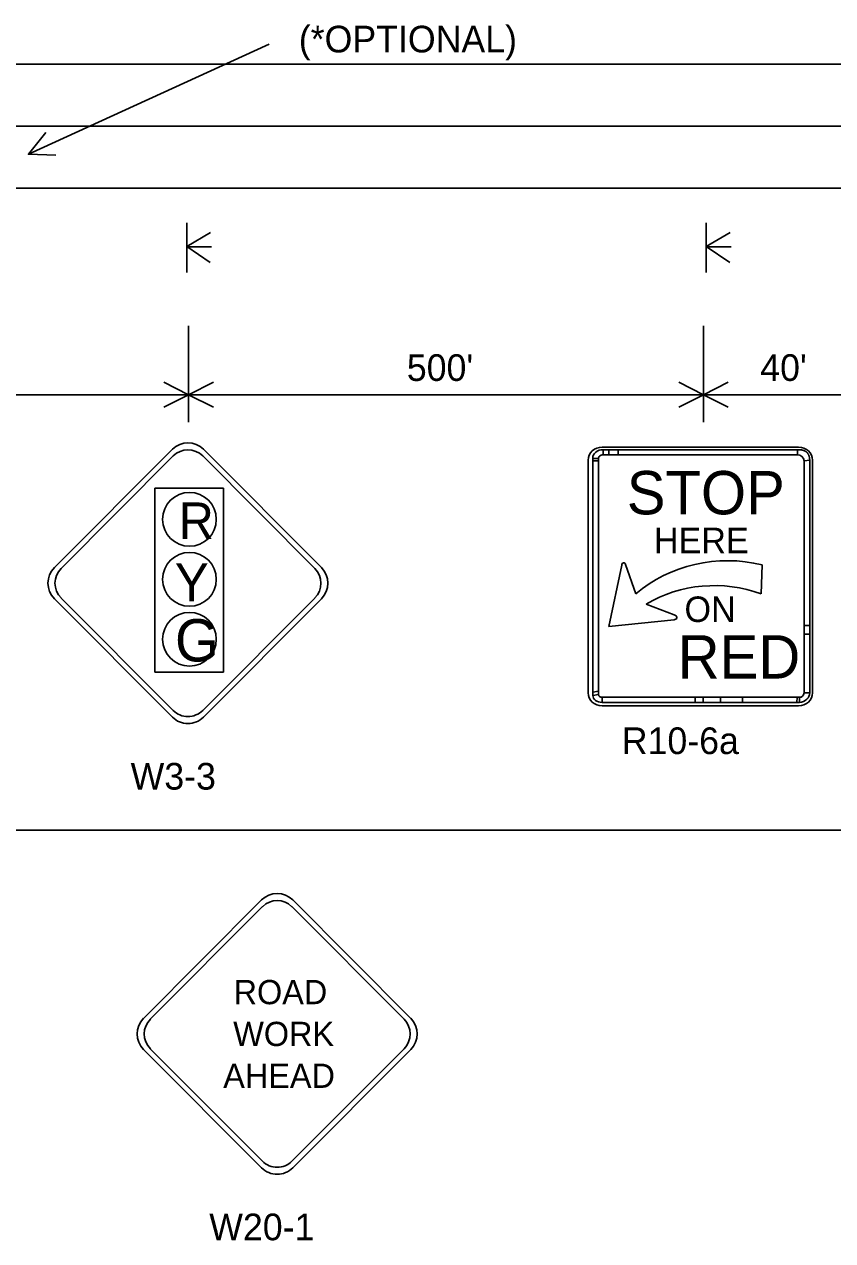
# Model space of a CAD drawing. Extents: x 0 to 34, y 0 to 22.
# Drawn here: x 14.97 to 18.6, y 10.97 to 16.44 of the extents above; entities that cross this region are included whole.
import ezdxf

# ---------------------------------------------------------------- set-up
doc = ezdxf.new("R2010")
doc.units = 0
for name, color, linetype in [('BLACK', 7, 'Continuous'), ('Level 1', 7, 'Continuous'), ('Level 4', 7, 'Continuous')]:
    doc.layers.add(name, color=color, linetype=linetype)

msp = doc.modelspace()

# ---------------------------------------------------------------- linework, layer by layer
for points in [[(17.5729, 14.5062), (17.5729, 14.5295), (17.5982, 14.5295), (17.5982, 14.5062)], [(17.6402, 14.5062), (17.6402, 14.5295), (18.4472, 14.5295), (18.4472, 14.5062)], [(17.5519, 14.4791), (17.5519, 14.4907), (17.5267, 14.4907), (17.5267, 14.4791)], [(17.5519, 13.4431), (17.5267, 13.4392), (17.5267, 14.4791), (17.5519, 14.4791)], [(18.4766, 14.4791), (18.5018, 14.483), (18.5018, 13.738), (18.4766, 13.738)], [(17.5519, 13.4276), (17.5519, 13.4431), (17.5267, 13.4392), (17.5267, 13.4237)], [(18.1992, 13.416), (18.1992, 13.3927), (18.443, 13.3927), (18.4472, 13.416)], [(18.443, 13.3927), (18.4556, 13.3927), (18.4556, 13.416), (18.4472, 13.416)]]:
    msp.add_lwpolyline(points, close=True)
at = {"layer": 'BLACK'}
for p, q in [((18.4514, 14.5412), (17.5687, 14.5412)), ((17.5057, 14.483), (17.5057, 13.4354)), ((18.5144, 13.4354), (18.5144, 14.483)), ((17.5687, 13.3772), (18.4514, 13.3772))]:
    msp.add_line(p, q, dxfattribs=at)
for centre, start_param, end_param in [((17.5687, 14.483), 1.570796, 3.141593), ((18.4514, 14.483), 0, 1.570796), ((17.5687, 13.4354), 3.141593, 4.712389), ((18.4514, 13.4354), 4.712389, 6.283185)]:
    msp.add_ellipse(centre, major_axis=(0.063, 0), ratio=0.923116, start_param=start_param, end_param=end_param, dxfattribs=at)
at = {"layer": 'Level 1'}
for p, q in [((16.0726, 16.3546), (14.9894, 15.859)), ((1.8941, 16.264), (18.0882, 16.264)), ((1.8941, 16.264), (18.7414, 16.264)), ((1.8941, 15.9853), (18.0882, 15.9853)), ((1.8941, 15.9853), (18.7414, 15.9853)), ((1.8941, 15.7067), (18.0882, 15.7067)), ((1.8941, 15.7067), (18.7414, 15.7067)), ((15.7013, 15.55), (15.7013, 15.4385)), ((18.0368, 15.55), (18.0368, 15.4385)), ((15.7013, 15.4436), (15.8084, 15.5071)), ((18.0368, 15.4436), (18.1439, 15.5071)), ((15.7013, 15.4436), (15.8071, 15.3716)), ((15.7013, 15.442), (15.8125, 15.442)), ((15.7013, 15.4385), (15.7013, 15.3268)), ((18.0368, 15.4436), (18.1426, 15.3716)), ((18.0368, 15.442), (18.148, 15.442)), ((18.0368, 15.4385), (18.0368, 15.3268)), ((15.7013, 15.3268), (15.7013, 15.3268)), ((18.0368, 15.3268), (18.0368, 15.3268)), ((15.71, 15.0867), (15.71, 14.6531)), ((18.0237, 15.0867), (18.0237, 14.6531)), ((13.3965, 14.777), (15.71, 14.777)), ((15.7102, 14.777), (18.8344, 14.777)), ((15.1064, 13.9991), (15.6368, 14.5316)), ((15.1364, 13.9955), (15.6404, 14.5014)), ((15.773, 14.5014), (16.2771, 13.9955)), ((15.7766, 14.5316), (16.307, 13.9991)), ((17.5729, 14.5295), (17.5729, 14.5062)), ((18.3184, 14.5062), (18.4464, 14.5062)), ((18.4472, 14.5295), (18.4472, 14.5062)), ((18.4472, 14.5295), (18.452, 14.5295)), ((17.5267, 14.4907), (17.5519, 14.4907)), ((17.5519, 14.4907), (17.5267, 14.4907)), ((18.5018, 14.483), (18.4766, 14.4791)), ((18.4766, 14.4098), (18.4766, 14.4759)), ((17.657, 14.0096), (17.5982, 13.7341)), ((17.7202, 13.8812), (17.6738, 14.0135)), ((18.2832, 13.8811), (18.2874, 14.0112)), ((15.6368, 13.3265), (15.1064, 13.859)), ((15.6404, 13.3566), (15.1364, 13.8623)), ((16.2771, 13.8623), (15.773, 13.3566)), ((16.307, 13.859), (15.7766, 13.3265)), ((17.8924, 13.7862), (17.7668, 13.8348)), ((17.5982, 13.7341), (17.8924, 13.7647)), ((17.5267, 13.4237), (17.5519, 13.4276)), ((17.5687, 13.4159), (17.5687, 13.3927)), ((18.4556, 13.3927), (18.4556, 13.416)), ((18.4766, 13.4354), (18.5018, 13.4354)), ((1.25, 12.8177), (21.968, 12.8177)), ((15.5076, 11.9714), (16.038, 12.504)), ((16.1778, 12.504), (16.7082, 11.9714)), ((15.5376, 11.9679), (16.0416, 12.4738)), ((16.1742, 12.4738), (16.6783, 11.9679)), ((16.038, 11.2988), (15.5076, 11.8313)), ((16.0416, 11.3289), (15.5376, 11.8347)), ((16.6783, 11.8347), (16.1742, 11.3289)), ((16.7082, 11.8313), (16.1778, 11.2988))]:
    msp.add_line(p, q, dxfattribs=at)
for points in [[(15.0675, 15.9559), (14.9895, 15.859), (15.1135, 15.8545)], [(15.5989, 14.7213), (15.7099, 14.777), (15.5989, 14.8327)], [(15.821, 14.7213), (15.7099, 14.777), (15.821, 14.8327)], [(17.9127, 14.7213), (18.0237, 14.777), (17.9127, 14.8327)], [(18.1347, 14.7213), (18.0236, 14.777), (18.1347, 14.8327)]]:
    msp.add_lwpolyline(points, dxfattribs=at)
for points in [[(17.5982, 14.5295), (17.6402, 14.5295), (17.6402, 14.5062), (17.5982, 14.5062)], [(15.5583, 14.3564), (15.8661, 14.3564), (15.8661, 13.529), (15.5583, 13.529)], [(18.4766, 13.738), (18.5018, 13.738), (18.5018, 13.6992), (18.4766, 13.6992)], [(18.5018, 13.6992), (18.4766, 13.6992), (18.4766, 13.4354), (18.5018, 13.4354)], [(17.9874, 13.4159), (18.1992, 13.4159), (18.1992, 13.3927), (17.9874, 13.3927)]]:
    msp.add_lwpolyline(points, close=True, dxfattribs=at)
for centre, major_axis, ratio, start_param, end_param in [((15.7067, 14.4615), (0, 0.0991), 0.996122, 5.497787, 7.068583), ((15.7067, 14.4348), (0, 0.0941), 0.996122, 5.497787, 7.068583), ((17.5715, 14.4919), (0.0448, -0.0018), 0.839338, 1.571646, 3.220049), ((17.5727, 14.4908), (0.0208, 0.0001), 0.743708, 1.557383, 3.141554), ((18.4498, 14.4763), (0.0029, -0.0299), 0.897809, 1.574441, 3.128657), ((17.6656, 14.0098), (-0.0002, 0.0114), 0.752812, 0.095731, 1.571062), ((17.6658, 14.0141), (-0.008, 0.00064), 0.889191, 4.571841, 4.924717), ((17.6626, 14.0109), (-0.0112, -0.0028), 0.961599, 3.120236, 4.035969), ((18.1308, 13.4743), (0.6023, 0), 0.923116, 1.307743, 2.320814), ((15.1762, 13.929), (0, -0.0991), 0.996122, 3.926991, 5.497787), ((15.2027, 13.929), (0, -0.0941), 0.996122, 3.926991, 5.497787), ((16.2106, 13.929), (0, 0.0941), 0.996122, 3.926991, 5.497787), ((16.2371, 13.929), (0, 0.0991), 0.996122, 3.926991, 5.497787), ((18.0736, 13.3955), (0.5663, 0), 0.923116, 1.191542, 2.143442), ((17.8898, 13.7767), (0.015, -0.0042), 0.629804, 6.071567, 7.856052), ((17.8915, 13.7733), (-0.0135, -0.0014), 0.634958, 1.569961, 2.671449), ((17.5688, 13.4244), (-0.0422, 0.0002), 0.751699, 0.025344, 1.570845), ((17.5681, 13.4294), (-0.0163, -0.0008), 0.828209, 0.077351, 1.569816), ((18.4573, 13.4375), (0.0017, 0.0216), 0.897153, 3.138749, 4.681011), ((18.4511, 13.4345), (-0.0507, -0.0009), 0.827096, 1.644825, 3.141235), ((15.7067, 13.4231), (0, 0.0941), 0.996122, 2.356194, 3.926991), ((15.7067, 13.3965), (0, 0.0991), 0.996122, 2.356194, 3.926991), ((16.1079, 12.4339), (0, 0.0991), 0.996122, 5.497787, 7.068583), ((16.1079, 12.4072), (0, 0.0941), 0.996122, 5.497787, 7.068583), ((15.5775, 11.9014), (0, -0.0991), 0.996122, 3.926991, 5.497787), ((15.604, 11.9013), (0, -0.0941), 0.996122, 3.926991, 5.497787), ((16.6118, 11.9013), (0, 0.0941), 0.996122, 3.926991, 5.497787), ((16.6384, 11.9014), (0, 0.0991), 0.996122, 3.926991, 5.497787), ((16.1079, 11.3954), (0, 0.0941), 0.996122, 2.356194, 3.926991), ((16.1079, 11.3689), (0, 0.0991), 0.996122, 2.356194, 3.926991)]:
    msp.add_ellipse(centre, major_axis=major_axis, ratio=ratio, start_param=start_param, end_param=end_param, dxfattribs=at)
for centre in [(15.7137, 14.2163), (15.7137, 13.9464), (15.7137, 13.6768)]:
    msp.add_ellipse(centre, major_axis=(0, 0.1211), ratio=0.996122, dxfattribs=at)
msp.add_spline([(18.452, 14.5295), (18.4539, 14.5295), (18.4557, 14.5294), (18.4576, 14.5293), (18.4593, 14.5292), (18.4611, 14.5291), (18.4628, 14.5288), (18.4645, 14.5286), (18.4661, 14.5283), (18.4677, 14.528), (18.4693, 14.5277), (18.4708, 14.5273), (18.4723, 14.5268), (18.4738, 14.5264), (18.4752, 14.5259), (18.4766, 14.5253), (18.4779, 14.5248), (18.4792, 14.5242), (18.4805, 14.5235), (18.4817, 14.5228), (18.4829, 14.5221), (18.4841, 14.5214), (18.4852, 14.5206), (18.4863, 14.5197), (18.4874, 14.5189), (18.4884, 14.5179), (18.4894, 14.517), (18.4903, 14.516), (18.4912, 14.515), (18.4921, 14.5139), (18.4929, 14.5129), (18.4937, 14.5117), (18.4944, 14.5106), (18.4952, 14.5094), (18.4959, 14.5081), (18.4965, 14.5068), (18.4971, 14.5055), (18.4977, 14.5042), (18.4982, 14.5028), (18.4987, 14.5014), (18.4992, 14.4999), (18.4996, 14.4984), (18.5, 14.4969), (18.5003, 14.4953), (18.5006, 14.4937), (18.5009, 14.492), (18.5012, 14.4904), (18.5014, 14.4886), (18.5015, 14.4869), (18.5017, 14.4851), (18.5018, 14.4832), (18.5018, 14.483)], degree=3, dxfattribs=at)
at = {"layer": 'Level 4'}
for points in [[(17.5687, 13.3927), (17.9874, 13.3927), (17.9874, 13.4159), (17.5687, 13.4159)], [(18.0226, 13.3927), (18.1013, 13.3927), (18.1013, 13.416), (18.0226, 13.416)]]:
    msp.add_lwpolyline(points, close=True, dxfattribs=at)

# ---------------------------------------------------------------- texts
at = {"layer": 'Level 1'}
for s, height, p in [('(*OPTIONAL)', 0.12, (16.2051, 16.3169)), ("500'", 0.12, (16.6907, 14.8389)), ("40'", 0.12, (18.2795, 14.8389)), ('R', 0.1637, (15.665, 14.1286)), ('Y', 0.1701, (15.6481, 13.8476)), ('G', 0.1902, (15.6484, 13.5771)), ('R10-6a', 0.12, (17.657, 13.1603)), ('W3-3', 0.12, (15.449, 13.0005))]:
    msp.add_text(s, height=height, dxfattribs=at).set_placement(p)
for s, height, p in [('STOP', 0.19508, (17.6795, 14.2387)), ('HERE ', 0.11475, (17.8013, 14.064)), (' ON', 0.11475, (17.8962, 13.7545)), ('RED', 0.19508, (17.9085, 13.5)), ('ROAD', 0.109, (15.9119, 12.035)), ('WORK', 0.109, (15.9103, 11.8468)), ('AHEAD', 0.109, (15.8653, 11.6585)), ('W20-1', 0.12, (15.8025, 10.9729))]:
    msp.add_text(s, height=height, rotation=360, dxfattribs=at).set_placement(p)

doc.saveas('drawing.dxf')
